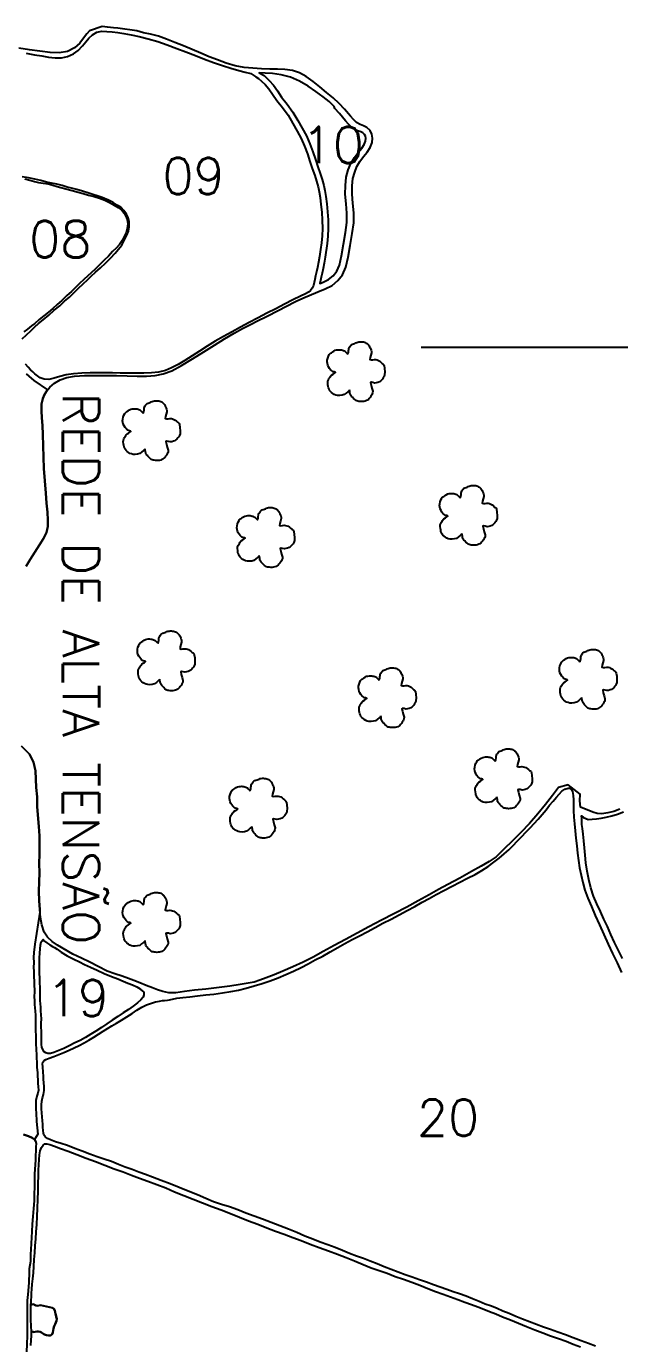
# Model space of a CAD drawing. Header units: metres. Extents: x 731436 to 734980, y 7842414 to 7847426.
# Drawn here: x 732769 to 733177, y 7843614 to 7844521 of the extents above; entities that cross this region are included whole.
import ezdxf
from ezdxf.enums import TextEntityAlignment as Align

# ---------------------------------------------------------------- set-up
doc = ezdxf.new("R2010")
doc.units = ezdxf.units.M
doc.header["$LTSCALE"] = 0.6
doc.linetypes.add('CONTINUO', pattern=[0])
doc.linetypes.add('LIN0', pattern=[0])
for name, color, linetype in [('0114001293', 1, 'Continuous'), ('0114001293008', 5, 'Continuous'), ('0114001293009', 5, 'Continuous'), ('0114001293010', 5, 'Continuous'), ('0114001293019', 5, 'Continuous'), ('0114001293020', 5, 'Continuous'), ('0114001293021', 5, 'Continuous'), ('0114001293023', 5, 'Continuous'), ('MALHA', 8, 'Continuous'), ('MATO', 94, 'LIN0'), ('REDE_DE_LUZ', 6, 'Continuous'), ('RESERVA', 3, 'Continuous'), ('TEXTO', 7, 'Continuous')]:
    doc.layers.add(name, color=color, linetype=linetype)
doc.styles.add('Simplex', font='simplex.shx')

# ---------------------------------------------------------------- blocks, each defined once
blk = doc.blocks.new('MATO')
at = {"layer": 'MATO', "linetype": 'CONTINUO'}
blk.add_lwpolyline([(733467.07, 7843526.15), (733466.34, 7843525.48), (733465.48, 7843524.72), (733464.52, 7843524), (733463.43, 7843523.71), (733462.33, 7843523.59), (733461.27, 7843523.63), (733460.4, 7843523.81), (733459.63, 7843524.12), (733458.95, 7843524.53), (733458.31, 7843525.01), (733457.76, 7843525.56), (733457.31, 7843526.14), (733457, 7843526.7), (733456.78, 7843527.31), (733456.63, 7843527.99), (733456.48, 7843528.9), (733456.41, 7843529.83), (733456.44, 7843530.73), (733456.67, 7843531.39), (733456.98, 7843531.95), (733457.33, 7843532.45), (733457.59, 7843532.9), (733457.89, 7843533.32), (733458.26, 7843533.73), (733458.98, 7843534.19), (733459.65, 7843534.63), (733460.14, 7843535), (733459.93, 7843535.15), (733459.49, 7843535.26), (733458.95, 7843535.38), (733458.56, 7843535.6), (733458.17, 7843535.92), (733457.77, 7843536.35), (733457.27, 7843536.98), (733456.79, 7843537.71), (733456.39, 7843538.52), (733456.18, 7843539.35), (733456.09, 7843540.22), (733456.14, 7843541.11), (733456.39, 7843542.09), (733456.74, 7843543.01), (733457.14, 7843543.81), (733457.44, 7843544.23), (733457.78, 7843544.53), (733458.18, 7843544.78), (733458.76, 7843545.2), (733459.41, 7843545.6), (733460.09, 7843545.95), (733460.78, 7843546.11), (733461.45, 7843546.2), (733462.1, 7843546.21), (733462.67, 7843546.19), (733463.21, 7843546.11), (733463.7, 7843545.98), (733464.14, 7843545.84), (733464.55, 7843545.65), (733464.97, 7843545.4), (733465.47, 7843544.85), (733465.95, 7843544.38), (733466.36, 7843544.16), (733466.56, 7843544.8), (733466.69, 7843545.65), (733466.77, 7843546.53), (733466.86, 7843546.91), (733466.97, 7843547.21), (733467.13, 7843547.47), (733467.41, 7843547.93), (733467.75, 7843548.38), (733468.16, 7843548.79), (733468.65, 7843549.02), (733469.17, 7843549.2), (733469.71, 7843549.35), (733470.2, 7843549.6), (733470.7, 7843549.83), (733471.22, 7843550.02), (733471.77, 7843550.13), (733472.34, 7843550.18), (733472.91, 7843550.18), (733473.47, 7843550.15), (733474, 7843550.07), (733474.51, 7843549.95), (733474.98, 7843549.77), (733475.42, 7843549.54), (733475.82, 7843549.26), (733476.17, 7843548.97), (733476.49, 7843548.62), (733476.79, 7843548.22), (733477.1, 7843547.71), (733477.39, 7843547.14), (733477.63, 7843546.54), (733477.83, 7843546.01), (733477.95, 7843545.4), (733477.96, 7843544.68), (733477.62, 7843543.5), (733477.31, 7843542.34), (733477.19, 7843541.37), (733477.8, 7843541.2), (733478.61, 7843541.26), (733479.52, 7843541.4), (733480.19, 7843541.33), (733480.83, 7843541.18), (733481.44, 7843540.94), (733482.09, 7843540.51), (733482.7, 7843540.01), (733483.25, 7843539.5), (733483.67, 7843539.27), (733484.01, 7843538.94), (733484.26, 7843538.36), (733484.46, 7843536.92), (733484.56, 7843535.33), (733484.53, 7843533.79), (733484.26, 7843532.92), (733483.87, 7843532.26), (733483.41, 7843531.75), (733482.98, 7843531.21), (733482.49, 7843530.76), (733481.92, 7843530.39), (733481.18, 7843530.09), (733480.38, 7843529.88), (733479.58, 7843529.76), (733478.72, 7843529.99), (733478, 7843530.12), (733477.53, 7843529.94), (733477.78, 7843528.67), (733478.2, 7843527.17), (733478.62, 7843525.68), (733478.59, 7843524.92), (733478.41, 7843524.34), (733478.12, 7843523.86), (733477.76, 7843523.24), (733477.34, 7843522.66), (733476.89, 7843522.12), (733476.47, 7843521.69), (733476.03, 7843521.33), (733475.53, 7843521.04), (733474.92, 7843520.82), (733474.27, 7843520.66), (733473.6, 7843520.57), (733472.94, 7843520.56), (733472.3, 7843520.6), (733471.69, 7843520.69), (733471.19, 7843520.74), (733470.72, 7843520.87), (733470.26, 7843521.09), (733469.7, 7843521.56), (733469.14, 7843522.12), (733468.61, 7843522.71), (733468.17, 7843523.16), (733467.79, 7843523.64), (733467.5, 7843524.16), (733467.38, 7843524.96), (733467.28, 7843525.73), (733467.15, 7843526.37)], dxfattribs=at)

msp = doc.modelspace()

# ---------------------------------------------------------------- linework, layer by layer
at = {"layer": '0114001293'}
for points in [[(732768.66, 7844149.44), (732771.39, 7844153.94), (732774.63, 7844159.05), (732777.93, 7844164.06), (732780.67, 7844168.38), (732782.63, 7844172.5), (732783.7, 7844176.76), (732783.7, 7844181.12), (732783.44, 7844186.59), (732782.8, 7844192.7), (732782.29, 7844199.7), (732781.55, 7844208), (732780.98, 7844216.64), (732780.3, 7844239.93), (732779.94, 7844246.17), (732779.54, 7844251.44), (732779.25, 7844256.23), (732779.37, 7844260.71), (732780.15, 7844264.62), (732781.38, 7844267.42), (732782.88, 7844269.95), (732785.02, 7844272.59), (732788.24, 7844275.28), (732792.2, 7844277.55), (732796.65, 7844279.09), (732802.08, 7844280.02), (732808.77, 7844280.48), (732816.11, 7844280.54), (732823.3, 7844280.53), (732830.76, 7844280.47), (732838.23, 7844280.33), (732845.1, 7844280.05), (732851.4, 7844279.96), (732857.35, 7844280.42), (732863.06, 7844281.55), (732868.86, 7844283.82), (732875.67, 7844287.46), (732883.14, 7844291.9), (732890.82, 7844296.75), (732898.29, 7844301.32), (732905.17, 7844305.78), (732911.66, 7844309.57), (732917.48, 7844312.94), (732922.94, 7844315.68), (732928.39, 7844318.27), (732933.57, 7844320.94), (732942.86, 7844325.63), (732946.85, 7844327.71), (732954.48, 7844331.51), (732958.92, 7844333.59), (732969.25, 7844338.09), (732974.4, 7844340.16), (732979.17, 7844342.48), (732983.14, 7844345.76), (732986.32, 7844349.71), (732988.63, 7844355), (732990.23, 7844361.92), (732991.58, 7844369.96), (732992.96, 7844378.04), (732993.95, 7844385.39), (732994, 7844392.41), (732993.35, 7844399.01), (732992.84, 7844405.26), (732992.98, 7844410.94), (732993.44, 7844415.95), (732994.64, 7844420.36), (732996.13, 7844424.16), (732998.29, 7844427.71), (733000.77, 7844430.95), (733003.27, 7844434.13), (733005.36, 7844437.28), (733006.6, 7844440.63), (733006.9, 7844443.69), (733006.5, 7844446.38), (733005.2, 7844448.98), (733003.07, 7844451.05), (733000.69, 7844452.24), (732998.46, 7844453.03), (732995.99, 7844454.37), (732993.86, 7844456.42), (732991.88, 7844458.68), (732987.73, 7844463.59), (732984.06, 7844467.58), (732979.85, 7844471.36), (732975.2, 7844475.03), (732970.57, 7844478.84), (732966.02, 7844482.53), (732961.31, 7844485.95), (732956.66, 7844488.49), (732951.8, 7844490.09), (732946.68, 7844490.87), (732941.53, 7844491.08), (732936.26, 7844491.17), (732930.66, 7844491.38), (732924.7, 7844491.68), (732918.6, 7844492.29), (732912.48, 7844493.39), (732906.37, 7844495.18), (732900.3, 7844497.42), (732894.52, 7844499.65), (732888.8, 7844502.12), (732882.92, 7844504.63), (732876.9, 7844507.05), (732871.04, 7844509.35), (732865.35, 7844511.62), (732859.75, 7844513.71), (732854.17, 7844515.15), (732849.39, 7844516.11), (732844.84, 7844517.36), (732831.75, 7844519.31), (732828.85, 7844519.46), (732824.75, 7844519.86), (732821.09, 7844520.5), (732812.23, 7844517.54), (732810.56, 7844515.35), (732808.18, 7844512.37), (732805.62, 7844508.98), (732801.98, 7844505.68), (732797.09, 7844503.33), (732791.41, 7844502.28), (732785.14, 7844502.6), (732771.09, 7844504.41), (732763.81, 7844505.62)], [(733177.07, 7843982.41), (733172.87, 7843980.88), (733168.64, 7843979.85), (733164.69, 7843979.29), (733161.28, 7843979.39), (733158.45, 7843980.32), (733150.01, 7843983.71), (733149.52, 7843988.14), (733149.62, 7843992.68), (733141.53, 7843999.08), (733134.71, 7843997.24), (733130.73, 7843991.74), (733125.8, 7843985.62), (733120.53, 7843979.2), (733114.97, 7843972.65), (733109.01, 7843966.43), (733103.1, 7843960.6), (733097.21, 7843954.91), (733091.98, 7843949.75), (733087.17, 7843946.42), (733081.67, 7843943.16), (733074.95, 7843939.49), (733066.88, 7843935), (733058.75, 7843930.63), (733052.27, 7843927.2), (733045.81, 7843923.57), (733038.36, 7843919.41), (733030.45, 7843915.05), (733013.17, 7843906.21), (733004.49, 7843901.6), (732996.36, 7843897.16), (732988.33, 7843892.89), (732980.44, 7843888.8), (732973.04, 7843884.62), (732965.99, 7843880.79), (732959.14, 7843877.28), (732952.22, 7843874.09), (732945.35, 7843871.1), (732939.19, 7843868.52), (732933.73, 7843866.36), (732929.32, 7843864.78), (732925.51, 7843863.55), (732921.46, 7843862.74), (732916.01, 7843861.8), (732908.8, 7843860.76), (732892.31, 7843858.72), (732884.43, 7843857.91), (732877.52, 7843857), (732871.64, 7843856.27), (732866.89, 7843856.11), (732862.73, 7843857.1), (732859.15, 7843858.32), (732855.68, 7843859.63), (732851.36, 7843861.22), (732846.83, 7843863.06), (732842.88, 7843864.64), (732839.03, 7843866.03), (732834.69, 7843867.63), (732829.78, 7843869.26), (732824.33, 7843871.14), (732818.23, 7843874.18), (732812.41, 7843877.14), (732806.75, 7843879.94), (732800.78, 7843882.85), (732790.29, 7843888.99), (732786.66, 7843891.45), (732783.46, 7843894.41), (732781.16, 7843897.97), (732779.61, 7843902.79), (732778.6, 7843907.95), (732778.05, 7843913.37), (732777.61, 7843919.5), (732777.51, 7843925.96), (732777.71, 7843932.45), (732777.8, 7843938.67), (732777.76, 7843945.17), (732777.8, 7843951.57), (732777.96, 7843957.91), (732777.83, 7843964.18), (732777.51, 7843970.51), (732776.41, 7843983.96), (732776.21, 7843990.95), (732775.7, 7843997.32), (732775.4, 7844003.04), (732775.16, 7844008.74), (732773.77, 7844014.73), (732771.1, 7844020.26), (732765.48, 7844025.75)], [(732766.99, 7843758.85), (732770.34, 7843757.54), (732772.87, 7843756.37), (732774.42, 7843755.4), (732775.27, 7843754.22), (732775.56, 7843752.55), (732775.49, 7843750.24), (732775.37, 7843747.46), (732775.17, 7843744.31), (732775.09, 7843741.18), (732774.94, 7843738.16), (732774.58, 7843731.61), (732774.43, 7843727.44), (732774.14, 7843713.23), (732773.75, 7843707.85), (732773.3, 7843702.38), (732772.94, 7843697.06), (732772.69, 7843692.05), (732771.95, 7843679.8), (732771.68, 7843676.44), (732771.65, 7843673.87), (732771.7, 7843671.49), (732770.88, 7843666.46), (732770.91, 7843664.38), (732770.84, 7843661.96), (732770.68, 7843659.44), (732770.55, 7843656.89), (732769.82, 7843648.71), (732769.54, 7843644.76), (732769.34, 7843639.58), (732769.33, 7843633.48), (732769.48, 7843627.06), (732769.48, 7843620.54), (732769.29, 7843614.56), (732769.05, 7843609.37)]]:
    msp.add_lwpolyline(points, dxfattribs=at)
at = {"layer": '0114001293008', "elevation": 721.66}
msp.add_lwpolyline([(732767.84, 7844415.73), (732771.24, 7844414.78), (732774.46, 7844413.87), (732777.31, 7844413.2), (732780.41, 7844412.71), (732783.89, 7844412.23), (732787.13, 7844411.32), (732789.98, 7844410.41), (732792.52, 7844409.71), (732796.13, 7844408.91), (732800.38, 7844407.77), (732804.4, 7844406.64), (732807.91, 7844405.58), (732811.65, 7844404.56), (732815.42, 7844403.55), (732819.11, 7844402.41), (732822.75, 7844401.02), (732826.04, 7844399.38), (732829.19, 7844397.66), (732832.02, 7844396.08), (732834.43, 7844394.17), (732836.15, 7844392.05), (732837.36, 7844390.04), (732838.24, 7844387.79), (732838.55, 7844384.73), (732838.28, 7844381.53), (732837.44, 7844378.75), (732836.33, 7844376.3), (732834.84, 7844373.36), (732832.85, 7844370.68), (732830.72, 7844368.05), (732828.07, 7844365.67), (732825.27, 7844362.66), (732822.4, 7844359.71), (732819.23, 7844356.5), (732816.1, 7844353.64), (732813.51, 7844351.12), (732811.21, 7844348.97), (732808.43, 7844346.59), (732805.43, 7844343.8), (732802.68, 7844340.92), (732799.87, 7844338.27), (732796.64, 7844335.4), (732793.23, 7844332.13), (732790.03, 7844329.29), (732787.01, 7844326.65), (732784.1, 7844324.07), (732780.81, 7844321.45), (732777.72, 7844319.03), (732774.73, 7844316.3), (732772.35, 7844314.61), (732769.63, 7844312.41), (732767.23, 7844310.59)], dxfattribs=at)
at = {"layer": '0114001293009', "elevation": 711.83}
for points in [[(732768.85, 7844501.99), (732774.48, 7844501.01), (732779.59, 7844500.18), (732784.17, 7844499.41), (732788.73, 7844498.78), (732793.11, 7844498.88), (732797.24, 7844499.8), (732801.19, 7844501.61), (732804.55, 7844504), (732807.41, 7844507.08), (732809.72, 7844509.87), (732811.88, 7844512.35), (732814.3, 7844514.59), (732817.39, 7844516.44), (732820.78, 7844517.15), (732824.16, 7844517.07), (732827.79, 7844516.71), (732831.76, 7844516.21), (732835.88, 7844515.5), (732840.85, 7844514.68), (732846.52, 7844513.52), (732852.74, 7844511.96), (732859.22, 7844510.09), (732865.68, 7844507.8), (732872.24, 7844505.38), (732878.62, 7844502.95), (732885.08, 7844500.47), (732891.41, 7844497.95), (732897.63, 7844495.69), (732903.72, 7844493.64), (732909.47, 7844491.76), (732914.88, 7844490.2), (732919.39, 7844489.04), (732923.31, 7844488.09), (732926.64, 7844485.92), (732928.48, 7844484.64), (732930.56, 7844482.94), (732932.99, 7844480.49), (732935.63, 7844477.61), (732938.23, 7844473.97), (732941.1, 7844469.5), (732945, 7844464.68), (732948.81, 7844459.41), (732952.19, 7844453.83), (732955.09, 7844448.54), (732957.83, 7844443.54), (732960.06, 7844438.2), (732962.13, 7844432.91), (732963.86, 7844427.73), (732965.46, 7844422.75), (732967.13, 7844418.09), (732968.48, 7844414.02), (732969.48, 7844410.15), (732970.23, 7844406.85), (732970.88, 7844402.96), (732971.44, 7844398.16), (732971.97, 7844392.77), (732972.36, 7844387.24), (732972.47, 7844381.63), (732972.3, 7844376.58), (732971.77, 7844371.79), (732971.04, 7844367.03), (732970.35, 7844362.4), (732969.76, 7844358.33), (732969.14, 7844354.85), (732968.38, 7844351.8), (732967.65, 7844349.1), (732967.14, 7844346.51), (732966.81, 7844344.36), (732966.3, 7844342.34), (732965.36, 7844340.44), (732964.21, 7844338.92), (732962.84, 7844337.69), (732960.73, 7844336.58), (732957.39, 7844335.06), (732952.18, 7844332.51), (732946.38, 7844329.52), (732940.45, 7844326.43), (732934.35, 7844323.34), (732928.24, 7844320.22), (732922.16, 7844316.96), (732916.21, 7844313.7), (732910.34, 7844310.46), (732904.49, 7844307.33), (732898.77, 7844304.12), (732893.25, 7844300.69), (732887.9, 7844297.25), (732882.82, 7844293.98), (732877.86, 7844290.9), (732873.22, 7844288.18), (732868.75, 7844285.86), (732864.5, 7844284.03), (732859.84, 7844282.86), (732854.86, 7844282.4), (732849.66, 7844282.2), (732844.17, 7844282.12), (732838.68, 7844282.16), (732833.37, 7844282.21), (732828.07, 7844282.29), (732823.1, 7844282.31), (732818.19, 7844282.46), (732812.86, 7844282.35), (732807.03, 7844282.23), (732801.31, 7844281.77), (732796.29, 7844280.98), (732791.87, 7844279.89), (732787.94, 7844278.58), (732784.41, 7844277.8), (732781.19, 7844277.94), (732778.47, 7844278.87), (732776.51, 7844280.23), (732774.75, 7844281.76), (732773.22, 7844283.09), (732771.65, 7844284.51), (732770.06, 7844286.3), (732768.33, 7844288.4)], [(732765.92, 7844305.77), (732769.03, 7844308.48), (732771.97, 7844311.26), (732774.56, 7844313.75), (732777.16, 7844316.18), (732780.33, 7844318.89), (732784.24, 7844322.03), (732788.05, 7844325.42), (732791.79, 7844328.5), (732795.15, 7844331.6), (732798.57, 7844334.39), (732801.73, 7844337.46), (732804.64, 7844340.47), (732807.83, 7844343.5), (732810.81, 7844346.29), (732813.51, 7844348.82), (732816.45, 7844351.54), (732819.79, 7844354.55), (732823.35, 7844357.78), (732826.66, 7844361.11), (732829.86, 7844364.54), (732832.32, 7844367.36), (732834.52, 7844370.1), (732836.17, 7844373.21), (732837.84, 7844376.48), (732839.05, 7844379.66), (732839.57, 7844382.78), (732839.51, 7844386.12), (732838.86, 7844389.03), (732837.73, 7844391.35), (732835.96, 7844393.85), (732833.96, 7844395.99), (732831.34, 7844397.69), (732828.62, 7844399.42), (732825.45, 7844400.98), (732821.05, 7844402.86), (732811.84, 7844405.94), (732807.49, 7844407.26), (732803.47, 7844408.32), (732800.02, 7844409.21), (732796.87, 7844410.01), (732793.51, 7844411.1), (732789.74, 7844412.07), (732786.06, 7844412.7), (732782.63, 7844413.43), (732778.85, 7844414.62), (732774.81, 7844415.41), (732770.43, 7844416.33), (732765.95, 7844417.16)]]:
    msp.add_lwpolyline(points, dxfattribs=at)
at = {"layer": '0114001293010', "elevation": 711.83}
msp.add_lwpolyline([(732932.33, 7844486.66), (732933.25, 7844485.91), (732935.89, 7844483.25), (732938.75, 7844480.13), (732941.55, 7844476.22), (732944.35, 7844471.84), (732948.18, 7844467.11), (732952.15, 7844461.62), (732955.66, 7844455.82), (732961.43, 7844445.28), (732963.77, 7844439.7), (732965.89, 7844434.27), (732967.66, 7844428.98), (732969.24, 7844424.04), (732970.91, 7844419.4), (732972.32, 7844415.15), (732973.36, 7844411.09), (732974.16, 7844407.62), (732974.84, 7844403.53), (732975.42, 7844398.59), (732975.96, 7844393.11), (732976.36, 7844387.42), (732976.47, 7844381.6), (732976.29, 7844376.29), (732975.73, 7844371.27), (732974.31, 7844361.82), (732973.71, 7844357.69), (732973.05, 7844354.02), (732972.26, 7844350.8), (732971.55, 7844348.18), (732971.08, 7844345.82), (732970.76, 7844343.71), (732972.52, 7844344.41), (732976.64, 7844346.42), (732979.82, 7844349.04), (732982.31, 7844352.14), (732984.19, 7844356.47), (732985.67, 7844362.83), (732986.99, 7844370.74), (732988.36, 7844378.74), (732989.3, 7844385.71), (732989.35, 7844392.2), (732988.72, 7844398.6), (732988.19, 7844405.12), (732988.34, 7844411.21), (732988.85, 7844416.78), (732990.22, 7844421.82), (732991.95, 7844426.24), (732994.45, 7844430.34), (732997.1, 7844433.8), (732999.5, 7844436.86), (733001.19, 7844439.4), (733002.03, 7844441.68), (733002.21, 7844443.57), (733002, 7844444.96), (733001.39, 7844446.2), (733000.35, 7844447.22), (732998.87, 7844447.95), (732996.57, 7844448.76), (732993.21, 7844450.58), (732990.49, 7844453.21), (732988.35, 7844455.65), (732984.25, 7844460.51), (732980.98, 7844464.06), (732980.51, 7844465.38), (732977.2, 7844468.86), (732972.96, 7844472.15), (732968.03, 7844475.69), (732962.56, 7844479.3), (732956.7, 7844482.77), (732950.46, 7844485.54), (732944.17, 7844487.12), (732938.2, 7844488.07), (732933.03, 7844488.46), (732929.03, 7844488.47)], close=True, dxfattribs=at)
at = {"layer": '0114001293019', "elevation": 683.47}
msp.add_lwpolyline([(732781.33, 7843891.69), (732782.89, 7843890.42), (732784.97, 7843889.15), (732786.96, 7843888.03), (732788.29, 7843887.26), (732790.01, 7843886.19), (732792.87, 7843884.21), (732797.03, 7843881.66), (732801.59, 7843879.25), (732805.47, 7843877.38), (732808.94, 7843875.73), (732812.9, 7843873.73), (732817.49, 7843871.66), (732822.39, 7843869.47), (732827.42, 7843867.4), (732831.77, 7843865.67), (732835.37, 7843864.28), (732838.75, 7843862.91), (732841.84, 7843861.63), (732844.79, 7843860.21), (732847.07, 7843859.01), (732847.42, 7843858.54), (732848.28, 7843857.83), (732849.65, 7843856.72), (732849.61, 7843854.78), (732849.09, 7843853.1), (732847.69, 7843851.34), (732845.26, 7843849.29), (732842.27, 7843847.08), (732839.03, 7843844.81), (732835.55, 7843842.47), (732831.82, 7843839.98), (732827.98, 7843837.36), (732824.22, 7843834.75), (732820.47, 7843832.29), (732816.73, 7843829.92), (732813.12, 7843827.64), (732809.48, 7843825.49), (732805.92, 7843823.5), (732802.2, 7843821.68), (732798.42, 7843819.76), (732794.74, 7843817.95), (732791.2, 7843816.41), (732787.84, 7843815.18), (732785.46, 7843814.55), (732783.58, 7843814.53), (732782.16, 7843814.89), (732781.1, 7843815.65), (732780.13, 7843817.16), (732779.57, 7843818.89), (732779.35, 7843820.7), (732779.3, 7843822.13), (732779.35, 7843823.62), (732779.38, 7843825.2), (732779.33, 7843827.29), (732779.21, 7843829.87), (732779.12, 7843832.58), (732779.17, 7843835.4), (732779.18, 7843838.26), (732779.05, 7843841.08), (732778.87, 7843843.77), (732778.76, 7843846.21), (732778.55, 7843848.51), (732778.42, 7843850.92), (732778.33, 7843853.71), (732778.4, 7843856.8), (732778.29, 7843859.95), (732778.17, 7843862.74), (732778.11, 7843865.13), (732778.07, 7843866.98), (732778.02, 7843868.9), (732777.93, 7843871.11), (732777.87, 7843873.67), (732777.91, 7843876.94), (732777.86, 7843880.32), (732778.03, 7843883.52), (732778.37, 7843886.39), (732778.68, 7843889.02), (732779.05, 7843891.33), (732780.34, 7843892.72)], close=True, dxfattribs=at)
at = {"layer": '0114001293020', "elevation": 663.23}
msp.add_lwpolyline([(733160.32, 7843613.3), (733155.49, 7843615), (733150.32, 7843616.92), (733144.94, 7843618.97), (733139.66, 7843620.95), (733134.41, 7843622.89), (733129.38, 7843624.67), (733124.57, 7843626.44), (733119.73, 7843628.1), (733114.96, 7843629.98), (733110.15, 7843631.79), (733105.49, 7843633.74), (733100.95, 7843635.65), (733096.61, 7843637.44), (733092.63, 7843639.24), (733088.62, 7843640.77), (733084.42, 7843642.25), (733080.15, 7843643.97), (733075.73, 7843645.85), (733071.22, 7843647.56), (733066.76, 7843649.17), (733062.37, 7843650.73), (733057.95, 7843652.26), (733053.53, 7843653.88), (733048.83, 7843655.51), (733044.13, 7843657.19), (733039.3, 7843658.85), (733034.27, 7843660.68), (733029.39, 7843662.38), (733024.6, 7843664.08), (733019.83, 7843665.97), (733014.95, 7843667.8), (733010.12, 7843669.78), (733005.39, 7843671.71), (733000.65, 7843673.5), (732995.91, 7843675.25), (732991.11, 7843677.05), (732986.33, 7843679.13), (732981.29, 7843681.11), (732976.09, 7843682.87), (732970.92, 7843684.85), (732965.79, 7843686.85), (732960.43, 7843688.99), (732954.92, 7843691.3), (732949.14, 7843693.64), (732943.2, 7843696.01), (732937.11, 7843698.19), (732931.25, 7843700.48), (732925.55, 7843702.56), (732919.88, 7843704.7), (732914.33, 7843706.92), (732908.64, 7843708.96), (732902.95, 7843710.67), (732897.56, 7843712.54), (732892.28, 7843714.72), (732886.5, 7843717.39), (732880.25, 7843719.91), (732873.93, 7843722.37), (732867.74, 7843724.82), (732861.58, 7843727.09), (732855.72, 7843729.38), (732850.7, 7843731.18), (732846.21, 7843732.79), (732841.69, 7843734.61), (732836.86, 7843736.43), (732832.13, 7843738.24), (732827.32, 7843740.11), (732822.46, 7843741.9), (732817.54, 7843743.52), (732812.53, 7843745.27), (732807.31, 7843747.21), (732802.11, 7843749.24), (732797.1, 7843751.11), (732792.77, 7843752.51), (732788.95, 7843753.82), (732785.58, 7843755.03), (732783.39, 7843755.98), (732781.96, 7843756.91), (732780.87, 7843758.61), (732780.64, 7843759.69), (732780.47, 7843761.59), (732780.29, 7843763.71), (732780.15, 7843765.82), (732779.93, 7843768.21), (732779.78, 7843770.93), (732779.6, 7843773.76), (732779.4, 7843776.5), (732779.32, 7843779.22), (732779.44, 7843781.67), (732779.99, 7843783.95), (732780.77, 7843786.32), (732781.13, 7843789), (732781.01, 7843791.72), (732780.83, 7843794.25), (732780.7, 7843796.7), (732780.58, 7843799.21), (732780.49, 7843801.43), (732780.15, 7843805.42), (732780.05, 7843807.07), (732780.23, 7843808.49), (732781.04, 7843809.71), (732782.35, 7843810.42), (732784.55, 7843811.23), (732787.68, 7843812.4), (732791.11, 7843813.76), (732794.68, 7843815.25), (732798.21, 7843816.81), (732801.64, 7843818.37), (732805.09, 7843820.01), (732808.52, 7843821.71), (732811.84, 7843823.6), (732815.18, 7843825.65), (732818.49, 7843827.8), (732821.7, 7843829.77), (732824.72, 7843831.67), (732827.74, 7843833.53), (732830.89, 7843835.39), (732834.32, 7843837.44), (732837.94, 7843839.73), (732841.55, 7843842.05), (732844.91, 7843844.33), (732848.2, 7843846.33), (732851.38, 7843847.85), (732854.33, 7843848.94), (732857.61, 7843849.89), (732860.45, 7843850.5), (732862.43, 7843850.81), (732863.91, 7843850.99), (732866.04, 7843851.23), (732867.21, 7843851.35), (732872.4, 7843852.45), (732876.43, 7843852.93), (732881.28, 7843853.52), (732886.63, 7843854.13), (732892.2, 7843854.74), (732897.9, 7843855.34), (732903.66, 7843856.08), (732909.38, 7843857), (732914.8, 7843858.1), (732920.11, 7843859.43), (732925.44, 7843860.94), (732930.97, 7843862.6), (732936.52, 7843864.44), (732942.01, 7843866.5), (732947.41, 7843868.76), (732952.64, 7843871.08), (732957.75, 7843873.61), (732962.63, 7843876.18), (732967.51, 7843878.76), (732972.65, 7843881.43), (732977.88, 7843884.31), (732982.97, 7843887.24), (732987.94, 7843890.12), (732992.89, 7843892.84), (732997.96, 7843895.4), (733003.31, 7843898.04), (733008.69, 7843901.13), (733014.11, 7843904.01), (733019.67, 7843906.91), (733025.23, 7843909.8), (733030.71, 7843912.65), (733036.05, 7843915.58), (733041.09, 7843918.46), (733045.87, 7843921.04), (733050.72, 7843923.67), (733056.03, 7843926.55), (733061.61, 7843929.38), (733067.01, 7843932.23), (733072.16, 7843934.96), (733077.41, 7843937.59), (733082.11, 7843940.2), (733086.34, 7843943.06), (733090.28, 7843945.93), (733094, 7843948.77), (733097.35, 7843951.61), (733100.55, 7843954.56), (733103.53, 7843957.44), (733106.47, 7843960.44), (733109.53, 7843963.57), (733112.45, 7843966.62), (733115.34, 7843969.53), (733118.13, 7843972.52), (733120.89, 7843975.62), (733123.61, 7843978.81), (733126.23, 7843981.97), (733128.68, 7843985.09), (733131.11, 7843987.98), (733133.33, 7843990.58), (733135.28, 7843992.78), (733137.06, 7843994.69), (733139.24, 7843996.24), (733141.46, 7843996.74), (733143.03, 7843996.81), (733143.55, 7843996.15), (733144.45, 7843994.6), (733144.99, 7843991.92), (733145.02, 7843988.89), (733145.02, 7843985.45), (733145.02, 7843981.42), (733145.42, 7843976.97), (733145.88, 7843972.38), (733146.36, 7843967.56), (733146.78, 7843962.44), (733147.37, 7843957.31), (733147.78, 7843952.25), (733148.45, 7843947.14), (733149.28, 7843942.04), (733150.37, 7843937), (733151.51, 7843932.03), (733152.94, 7843926.66), (733154.9, 7843921.12), (733157.4, 7843915.45), (733160.11, 7843909.36), (733162.98, 7843902.87), (733165.98, 7843896.32), (733169.01, 7843889.72), (733171.99, 7843883.27), (733175.07, 7843876.83), (733178.18, 7843870.23)], dxfattribs=at)
at = {"layer": '0114001293021', "elevation": 660.53}
msp.add_lwpolyline([(733178.86, 7843879.67), (733176.08, 7843885.24), (733173.39, 7843890.78), (733170.82, 7843896.26), (733168.43, 7843901.69), (733166.08, 7843906.91), (733163.72, 7843912.05), (733161.27, 7843917.23), (733158.93, 7843922.68), (733157.1, 7843928.24), (733155.68, 7843934.02), (733154.55, 7843939.83), (733153.69, 7843945.56), (733153.17, 7843950.86), (733152.71, 7843955.81), (733152.14, 7843960.57), (733151.67, 7843965.21), (733151.25, 7843969.02), (733150.9, 7843971.8), (733150.85, 7843973.89), (733150.76, 7843976.12), (733150.53, 7843977.72), (733151.98, 7843976.74), (733153.63, 7843976.08), (733155.22, 7843975.28), (733157.96, 7843975.44), (733160.95, 7843975.73), (733164.15, 7843976.21), (733167.66, 7843976.99), (733171.48, 7843977.89), (733175.43, 7843979.02), (733179.45, 7843980.55)], dxfattribs=at)
at = {"layer": '0114001293023', "elevation": 676.03}
msp.add_lwpolyline([(732771.97, 7843613.64), (732772.14, 7843617.34), (732772.31, 7843620.45), (732772.3, 7843622.76), (732773.22, 7843623.25), (732774.05, 7843622.89), (732774.96, 7843623.03), (732776.06, 7843623.31), (732777.16, 7843623.29), (732778.3, 7843623.09), (732779.35, 7843622.6), (732780.27, 7843621.98), (732781.36, 7843621.23), (732782.71, 7843620.78), (732784.1, 7843620.67), (732785.4, 7843620.72), (732786.61, 7843621.43), (732787.13, 7843622.61), (732787.3, 7843624), (732787.55, 7843625.48), (732788.03, 7843627.12), (732788.62, 7843628.32), (732789.14, 7843629.48), (732789.53, 7843630.66), (732789.76, 7843632.08), (732789.46, 7843633.35), (732789.46, 7843633.35), (732788.92, 7843635.55), (732788.78, 7843636.71), (732788.49, 7843637.86), (732787.85, 7843638.99), (732786.79, 7843639.72), (732778.6, 7843641.46), (732776.62, 7843641.09), (732775.48, 7843641.31), (732774.58, 7843641.77), (732773.7, 7843642.04), (732772.8, 7843641.83), (732772.05, 7843641.93), (732772.1, 7843643.11), (732772.2, 7843644.85), (732772.3, 7843647.19), (732772.31, 7843649.67), (732772.54, 7843652.53), (732772.98, 7843655.86), (732773.42, 7843659.57), (732773.68, 7843663.63), (732774.03, 7843668.05), (732774.3, 7843672.76), (732774.63, 7843677.47), (732775.02, 7843682.22), (732775.4, 7843687.02), (732775.71, 7843691.9), (732775.98, 7843696.93), (732776.29, 7843702.37), (732776.52, 7843708.19), (732776.82, 7843714.05), (732776.96, 7843719.71), (732777.02, 7843725.13), (732777.19, 7843730.25), (732777.26, 7843734.37), (732777.55, 7843738), (732777.75, 7843741.61), (732777.93, 7843744.8), (732778.35, 7843747.58), (732779.3, 7843749.91), (732780.39, 7843751.52), (732781.56, 7843752.38), (732783.02, 7843752.44), (732784.97, 7843752.01), (732788.28, 7843750.77), (732792.46, 7843749.16), (732797.56, 7843747.26), (732803.5, 7843745.04), (732809.91, 7843742.62), (732816.47, 7843740.11), (732822.79, 7843737.65), (732829.18, 7843735.21), (732835.38, 7843733.02), (732841.09, 7843730.84), (732846.66, 7843728.84), (732852.49, 7843726.67), (732858.65, 7843724.43), (732864.75, 7843722), (732870.78, 7843719.3), (732877.05, 7843716.73), (732883.55, 7843714.35), (732890.01, 7843711.86), (732896.4, 7843709.35), (732902.82, 7843706.91), (732909.21, 7843704.42), (732915.48, 7843701.92), (732921.74, 7843699.45), (732928.02, 7843697.07), (732934.29, 7843694.72), (732940.27, 7843692.4), (732946.18, 7843690.18), (732952.07, 7843688), (732957.94, 7843685.8), (732964, 7843683.5), (732970.32, 7843681.14), (732976.66, 7843678.74), (732982.75, 7843676.42), (732988.71, 7843674.16), (732994.62, 7843671.84), (733000.43, 7843669.44), (733006.01, 7843667.22), (733011.5, 7843665.36), (733016.95, 7843663.37), (733022.52, 7843661.2), (733028.23, 7843659.28), (733033.88, 7843657.26), (733039.49, 7843655.11), (733044.95, 7843652.97), (733050.19, 7843650.9), (733055.38, 7843649.02), (733060.5, 7843647.23), (733065.57, 7843645.3), (733070.34, 7843643.51), (733074.92, 7843641.83), (733079.29, 7843640.23), (733083.4, 7843638.64), (733087.37, 7843637.15), (733091.61, 7843635.46), (733096.4, 7843633.47), (733101.76, 7843631.28), (733107.28, 7843629.06), (733112.9, 7843626.82), (733118.51, 7843624.57), (733123.99, 7843622.37), (733129.4, 7843620.42), (733134.84, 7843618.54), (733140.06, 7843616.62), (733144.99, 7843614.69), (733149.96, 7843612.85)], dxfattribs=at)
at = {"layer": 'MALHA'}
msp.add_lwpolyline([(733040.39, 7844300), (733919.08, 7844300)], dxfattribs=at)
at = {"layer": 'MATO', "elevation": 676.03}
msp.add_lwpolyline([(732772.05, 7843641.93), (732772.8, 7843641.83), (732773.7, 7843642.04), (732774.58, 7843641.77), (732775.48, 7843641.31), (732776.62, 7843641.09), (732778.6, 7843641.46), (732786.79, 7843639.72), (732787.85, 7843638.99), (732788.49, 7843637.86), (732788.78, 7843636.71), (732788.92, 7843635.55), (732789.76, 7843632.08), (732789.53, 7843630.66), (732789.14, 7843629.48), (732788.62, 7843628.32), (732788.03, 7843627.12), (732787.55, 7843625.48), (732787.3, 7843624), (732787.13, 7843622.61), (732786.61, 7843621.43), (732785.4, 7843620.72), (732784.1, 7843620.67), (732782.71, 7843620.78), (732781.36, 7843621.23), (732779.35, 7843622.6), (732778.3, 7843623.09), (732777.16, 7843623.29), (732776.06, 7843623.31), (732774.96, 7843623.03), (732774.05, 7843622.89), (732773.22, 7843623.25), (732772.3, 7843622.76), (732772.1, 7843627.63), (732771.94, 7843630.95), (732771.87, 7843634.65), (732771.94, 7843638.18)], close=True, dxfattribs=at)
at = {"layer": 'REDE_DE_LUZ', "elevation": 676.05}
for points in [[(732768.81, 7844281.69), (732770.57, 7844280.1), (732774.05, 7844277.06), (732783.41, 7844270.6), (732782.88, 7844269.95), (732781.38, 7844267.42), (732780.15, 7844264.62), (732779.37, 7844260.71), (732779.25, 7844256.23), (732779.54, 7844251.44), (732779.94, 7844246.17), (732780.3, 7844239.93), (732780.98, 7844216.64), (732781.55, 7844208), (732782.29, 7844199.7), (732782.8, 7844192.7), (732783.44, 7844186.59), (732783.7, 7844181.12), (732783.7, 7844176.76), (732782.63, 7844172.5), (732780.67, 7844168.38), (732777.93, 7844164.06), (732774.63, 7844159.05), (732771.39, 7844153.94), (732768.66, 7844149.44)], [(732765.48, 7844025.75), (732771.1, 7844020.26), (732773.77, 7844014.73), (732775.16, 7844008.74), (732775.4, 7844003.04), (732775.7, 7843997.32), (732776.21, 7843990.95), (732776.41, 7843983.96), (732777.51, 7843970.51), (732777.83, 7843964.18), (732777.96, 7843957.91), (732777.8, 7843951.57), (732777.76, 7843945.17), (732777.8, 7843938.67), (732777.71, 7843932.45), (732777.51, 7843925.96), (732777.61, 7843919.5), (732778.05, 7843913.37), (732778.22, 7843911.66), (732774.71, 7843889.57), (732774.04, 7843883.86), (732773.86, 7843880.4), (732773.91, 7843876.93), (732773.87, 7843873.65), (732773.93, 7843870.98), (732774.02, 7843868.77), (732774.17, 7843862.6), (732774.4, 7843856.77), (732774.33, 7843853.69), (732774.42, 7843850.75), (732774.56, 7843848.22), (732774.77, 7843845.94), (732774.87, 7843843.54), (732775.06, 7843840.85), (732775.18, 7843838.17), (732775.17, 7843835.44), (732775.12, 7843832.55), (732775.22, 7843829.71), (732775.33, 7843827.15), (732775.38, 7843825.19), (732775.35, 7843823.74), (732775.29, 7843822.13), (732775.36, 7843820.38), (732775.65, 7843818.03), (732776.03, 7843807.21), (732776.16, 7843805.13), (732776.49, 7843801.17), (732776.83, 7843794.01), (732777.02, 7843791.49), (732777.12, 7843789.18), (732776.85, 7843787.23), (732776.13, 7843785.04), (732775.47, 7843782.23), (732775.32, 7843779.27), (732775.4, 7843776.29), (732775.61, 7843773.48), (732775.94, 7843767.92), (732776.16, 7843765.51), (732776.3, 7843763.4), (732776.68, 7843759.09), (732774.42, 7843755.4), (732772.87, 7843756.37), (732770.34, 7843757.54), (732766.99, 7843758.85)]]:
    msp.add_lwpolyline(points, dxfattribs=at)

# ---------------------------------------------------------------- block references
at = {"layer": 'RESERVA', "color": 6, "xscale": 1.389233531220277, "yscale": 1.389233531220277, "zscale": 1.389233531220277}
for p in [(-285966.06, -3052219.2), (-286106.7, -3052259.72), (-285888.76, -3052317.96), (-286028.14, -3052333.16), (-286096.57, -3052417.99), (-285806.4, -3052430.65), (-285944.51, -3052443.31), (-285864.69, -3052499.02), (-286033.21, -3052519.28), (-286106.7, -3052597.78)]:
    msp.add_blockref('MATO', p, dxfattribs=at)

# ---------------------------------------------------------------- texts
at = {"layer": 'TEXTO', "linetype": 'Continuous', "style": 'Simplex'}
for s, p in [('10', (732979.57, 7844439.05)), ('09', (732883.87, 7844417.7)), ('08', (732792.22, 7844374.24)), ('19', (732804.24, 7843852.64)), ('20', (733058.81, 7843770.38))]:
    msp.add_text(s, height=25, dxfattribs=at).set_placement(p, align=Align.MIDDLE_CENTER)
msp.add_text('REDE DE ALTA TENSÃO', height=25, rotation=270, dxfattribs=at).set_placement((732806.51, 7844079.04), align=Align.MIDDLE_CENTER)

doc.saveas('drawing.dxf')
